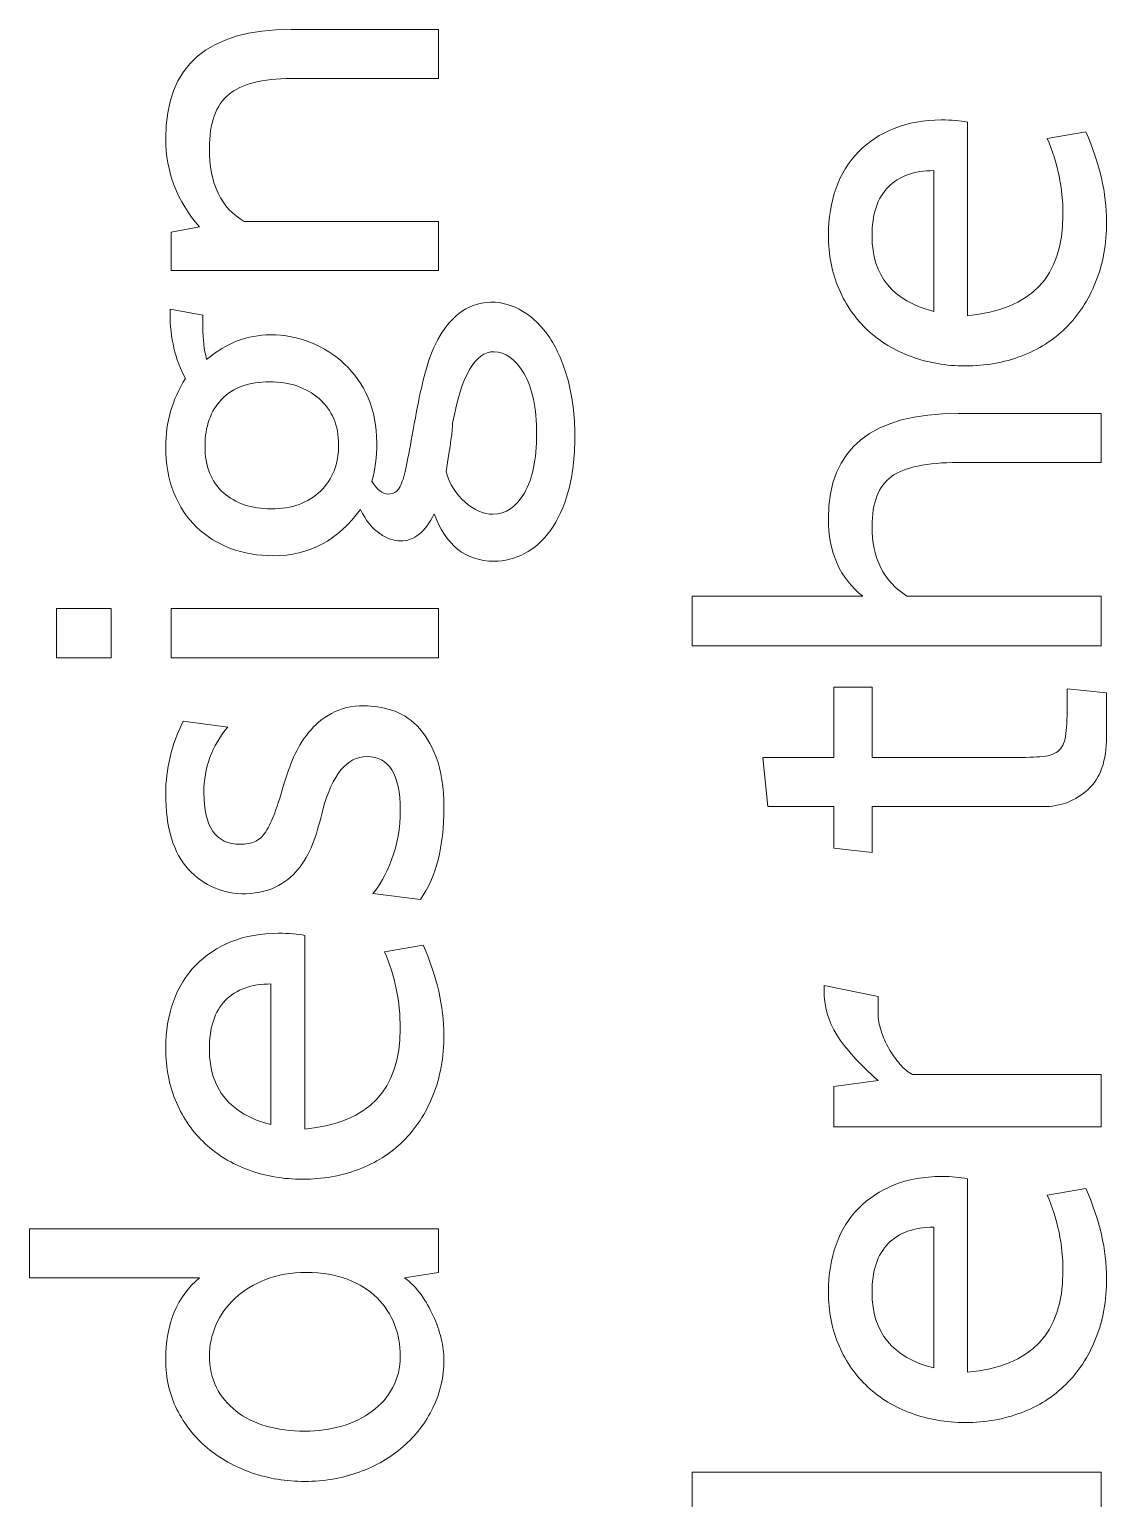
# Model space of a CAD drawing. Header units: centimetres. Extents: x -24 to 24.1, y -20.7 to 0.5.
# Drawn here: x 4.7838 to 4.9933, y -18.7253 to -18.4396 of the extents above; entities that cross this region are included whole.
import ezdxf

# ---------------------------------------------------------------- set-up
doc = ezdxf.new("R2010")
doc.units = ezdxf.units.CM
doc.header["$MEASUREMENT"] = 0
doc.layers.add('Layer 1', color=7, linetype='Continuous')

msp = doc.modelspace()

# ---------------------------------------------------------------- linework, layer by layer
at = {"layer": 'Layer 1', "color": 250, "lineweight": 9}
for points, knots in [([(4.86336, -18.439605), (4.86336, -18.439605), (4.86336, -18.449145), (4.86336, -18.449145), (4.86336, -18.449145), (4.86336, -18.449145), (4.83472, -18.449145), (4.83472, -18.449145), (4.83472, -18.449145), (4.82914, -18.449145), (4.82509, -18.450185), (4.82258, -18.452275), (4.82258, -18.452275), (4.82007, -18.454355), (4.81882, -18.457845), (4.81882, -18.462725), (4.81882, -18.462725), (4.81882, -18.469645), (4.82108, -18.474385), (4.8256, -18.476935), (4.8256, -18.476935), (4.8256, -18.476935), (4.86336, -18.476935), (4.86336, -18.476935), (4.86336, -18.476935), (4.86336, -18.476935), (4.86336, -18.486475), (4.86336, -18.486475), (4.86336, -18.486475), (4.86336, -18.486475), (4.81139, -18.486475), (4.81139, -18.486475), (4.81139, -18.486475), (4.81139, -18.486475), (4.81139, -18.479055), (4.81139, -18.479055), (4.81139, -18.479055), (4.81139, -18.479055), (4.81691, -18.477995), (4.81691, -18.477995), (4.81691, -18.477995), (4.81252, -18.473045), (4.81033, -18.467315), (4.81033, -18.460815), (4.81033, -18.460815), (4.81033, -18.446675), (4.81846, -18.439605), (4.83472, -18.439605), (4.83472, -18.439605), (4.83472, -18.439605), (4.86336, -18.439605), (4.86336, -18.439605)], [0, 0, 0, 0, 0.0714286, 0.0714286, 0.0714286, 0.0714286, 0.1428571, 0.1428571, 0.1428571, 0.1428571, 0.2142857, 0.2142857, 0.2142857, 0.2142857, 0.2857143, 0.2857143, 0.2857143, 0.2857143, 0.3571429, 0.3571429, 0.3571429, 0.3571429, 0.4285714, 0.4285714, 0.4285714, 0.4285714, 0.5, 0.5, 0.5, 0.5, 0.5714286, 0.5714286, 0.5714286, 0.5714286, 0.6428571, 0.6428571, 0.6428571, 0.6428571, 0.7142857, 0.7142857, 0.7142857, 0.7142857, 0.7857143, 0.7857143, 0.7857143, 0.7857143, 0.8571429, 0.8571429, 0.8571429, 0.8571429, 1, 1, 1, 1]), ([(4.96623, -18.457635), (4.96623, -18.457635), (4.96623, -18.495275), (4.96623, -18.495275), (4.96623, -18.495275), (4.9786, -18.494145), (4.98479, -18.487645), (4.98479, -18.475765), (4.98479, -18.475765), (4.98479, -18.470465), (4.98377, -18.465475), (4.98172, -18.460815), (4.98172, -18.460815), (4.98172, -18.460815), (4.98925, -18.459535), (4.98925, -18.459535), (4.98925, -18.459535), (4.99193, -18.465695), (4.99328, -18.471485), (4.99328, -18.476935), (4.99328, -18.476935), (4.99328, -18.481315), (4.99257, -18.485255), (4.99115, -18.488755), (4.99115, -18.488755), (4.98974, -18.492255), (4.98781, -18.495205), (4.98537, -18.497615), (4.98537, -18.497615), (4.98294, -18.500015), (4.98004, -18.501855), (4.97668, -18.503125), (4.97668, -18.503125), (4.97332, -18.504405), (4.9697, -18.505035), (4.96581, -18.505035), (4.96581, -18.505035), (4.96206, -18.505035), (4.95856, -18.504435), (4.95531, -18.503235), (4.95531, -18.503235), (4.95206, -18.502035), (4.94925, -18.500335), (4.94688, -18.498145), (4.94688, -18.498145), (4.94451, -18.495955), (4.94263, -18.493285), (4.94126, -18.490135), (4.94126, -18.490135), (4.93988, -18.486995), (4.93919, -18.483475), (4.93919, -18.479585), (4.93919, -18.479585), (4.93919, -18.476265), (4.93968, -18.473225), (4.94067, -18.470465), (4.94067, -18.470465), (4.94166, -18.467705), (4.94311, -18.465355), (4.94502, -18.463415), (4.94502, -18.463415), (4.94693, -18.461465), (4.94925, -18.459945), (4.95197, -18.458855), (4.95197, -18.458855), (4.95469, -18.457755), (4.95775, -18.457205), (4.96114, -18.457205), (4.96114, -18.457205), (4.96312, -18.457205), (4.96482, -18.457345), (4.96623, -18.457635)], [0, 0, 0, 0, 0.0526316, 0.0526316, 0.0526316, 0.0526316, 0.1052632, 0.1052632, 0.1052632, 0.1052632, 0.1578947, 0.1578947, 0.1578947, 0.1578947, 0.2105263, 0.2105263, 0.2105263, 0.2105263, 0.2631579, 0.2631579, 0.2631579, 0.2631579, 0.3157895, 0.3157895, 0.3157895, 0.3157895, 0.3684211, 0.3684211, 0.3684211, 0.3684211, 0.4210526, 0.4210526, 0.4210526, 0.4210526, 0.4736842, 0.4736842, 0.4736842, 0.4736842, 0.5263158, 0.5263158, 0.5263158, 0.5263158, 0.5789474, 0.5789474, 0.5789474, 0.5789474, 0.6315789, 0.6315789, 0.6315789, 0.6315789, 0.6842105, 0.6842105, 0.6842105, 0.6842105, 0.7368421, 0.7368421, 0.7368421, 0.7368421, 0.7894737, 0.7894737, 0.7894737, 0.7894737, 0.8421053, 0.8421053, 0.8421053, 0.8421053, 0.8947368, 0.8947368, 0.8947368, 0.8947368, 1, 1, 1, 1]), ([(4.94767, -18.479795), (4.94767, -18.487505), (4.95167, -18.492385), (4.95966, -18.494435), (4.95966, -18.494435), (4.95966, -18.494435), (4.95966, -18.467065), (4.95966, -18.467065), (4.95966, -18.467065), (4.95584, -18.467065), (4.95289, -18.468125), (4.9508, -18.470255), (4.9508, -18.470255), (4.94871, -18.472375), (4.94767, -18.475555), (4.94767, -18.479795)], [0, 0, 0, 0, 0.2, 0.2, 0.2, 0.2, 0.4, 0.4, 0.4, 0.4, 0.6, 0.6, 0.6, 0.6, 1, 1, 1, 1]), ([(4.88987, -18.518715), (4.88987, -18.522815), (4.88945, -18.526385), (4.8886, -18.529425), (4.8886, -18.529425), (4.88775, -18.532465), (4.8866, -18.534995), (4.88515, -18.537015), (4.88515, -18.537015), (4.8837, -18.539025), (4.88202, -18.540525), (4.88011, -18.541515), (4.88011, -18.541515), (4.87821, -18.542505), (4.87623, -18.543005), (4.87418, -18.543005), (4.87418, -18.543005), (4.86866, -18.543005), (4.86477, -18.539925), (4.86251, -18.533775), (4.86251, -18.533775), (4.86081, -18.537315), (4.85862, -18.539075), (4.85593, -18.539075), (4.85593, -18.539075), (4.85473, -18.539075), (4.85341, -18.538605), (4.85196, -18.537645), (4.85196, -18.537645), (4.85051, -18.536695), (4.84925, -18.535125), (4.84819, -18.532925), (4.84819, -18.532925), (4.84388, -18.538935), (4.83822, -18.541945), (4.83122, -18.541945), (4.83122, -18.541945), (4.82825, -18.541945), (4.8255, -18.541465), (4.82295, -18.540515), (4.82295, -18.540515), (4.82041, -18.539555), (4.8182, -18.538175), (4.81632, -18.536375), (4.81632, -18.536375), (4.81445, -18.534575), (4.81298, -18.532345), (4.81192, -18.529695), (4.81192, -18.529695), (4.81086, -18.527045), (4.81033, -18.524055), (4.81033, -18.520735), (4.81033, -18.520735), (4.81033, -18.516065), (4.8116, -18.511645), (4.81415, -18.507475), (4.81415, -18.507475), (4.81217, -18.503795), (4.81118, -18.499595), (4.81118, -18.494855), (4.81118, -18.494855), (4.81118, -18.494855), (4.81118, -18.494005), (4.81118, -18.494005), (4.81118, -18.494005), (4.81118, -18.494005), (4.81754, -18.495175), (4.81754, -18.495175), (4.81754, -18.495175), (4.81754, -18.495175), (4.81754, -18.497615), (4.81754, -18.497615), (4.81754, -18.497615), (4.81754, -18.499805), (4.81779, -18.501855), (4.81829, -18.503765), (4.81829, -18.503765), (4.8221, -18.500585), (4.82624, -18.498995), (4.83069, -18.498995), (4.83069, -18.498995), (4.83345, -18.498995), (4.83607, -18.499485), (4.83854, -18.500475), (4.83854, -18.500475), (4.84102, -18.501465), (4.84321, -18.502865), (4.84512, -18.504665), (4.84512, -18.504665), (4.84703, -18.506465), (4.84855, -18.508665), (4.84968, -18.511245), (4.84968, -18.511245), (4.85081, -18.513825), (4.85137, -18.516735), (4.85137, -18.519985), (4.85137, -18.519985), (4.85137, -18.522745), (4.85106, -18.525225), (4.85042, -18.527415), (4.85042, -18.527415), (4.85141, -18.529115), (4.85247, -18.529955), (4.8536, -18.529955), (4.8536, -18.529955), (4.85424, -18.529955), (4.85479, -18.529765), (4.85525, -18.529375), (4.85525, -18.529375), (4.8557, -18.528985), (4.85611, -18.528205), (4.85647, -18.527045), (4.85647, -18.527045), (4.85682, -18.525875), (4.85719, -18.524255), (4.85758, -18.522165), (4.85758, -18.522165), (4.85797, -18.520075), (4.85848, -18.517305), (4.85912, -18.513835), (4.85912, -18.513835), (4.85954, -18.511505), (4.86007, -18.509105), (4.86071, -18.506625), (4.86071, -18.506625), (4.86134, -18.504155), (4.86219, -18.501905), (4.86325, -18.499895), (4.86325, -18.499895), (4.86431, -18.497875), (4.86567, -18.496195), (4.86734, -18.494855), (4.86734, -18.494855), (4.869, -18.493515), (4.87106, -18.492765), (4.87354, -18.492625), (4.87354, -18.492625), (4.87573, -18.492625), (4.87782, -18.493225), (4.8798, -18.494435), (4.8798, -18.494435), (4.88178, -18.495635), (4.88351, -18.497345), (4.88499, -18.499575), (4.88499, -18.499575), (4.88648, -18.501805), (4.88766, -18.504545), (4.88855, -18.507795), (4.88855, -18.507795), (4.88943, -18.511045), (4.88987, -18.514685), (4.88987, -18.518715)], [0, 0, 0, 0, 0.025641, 0.025641, 0.025641, 0.025641, 0.0512821, 0.0512821, 0.0512821, 0.0512821, 0.0769231, 0.0769231, 0.0769231, 0.0769231, 0.1025641, 0.1025641, 0.1025641, 0.1025641, 0.1282051, 0.1282051, 0.1282051, 0.1282051, 0.1538462, 0.1538462, 0.1538462, 0.1538462, 0.1794872, 0.1794872, 0.1794872, 0.1794872, 0.2051282, 0.2051282, 0.2051282, 0.2051282, 0.2307692, 0.2307692, 0.2307692, 0.2307692, 0.2564103, 0.2564103, 0.2564103, 0.2564103, 0.2820513, 0.2820513, 0.2820513, 0.2820513, 0.3076923, 0.3076923, 0.3076923, 0.3076923, 0.3333333, 0.3333333, 0.3333333, 0.3333333, 0.3589744, 0.3589744, 0.3589744, 0.3589744, 0.3846154, 0.3846154, 0.3846154, 0.3846154, 0.4102564, 0.4102564, 0.4102564, 0.4102564, 0.4358974, 0.4358974, 0.4358974, 0.4358974, 0.4615385, 0.4615385, 0.4615385, 0.4615385, 0.4871795, 0.4871795, 0.4871795, 0.4871795, 0.5128205, 0.5128205, 0.5128205, 0.5128205, 0.5384615, 0.5384615, 0.5384615, 0.5384615, 0.5641026, 0.5641026, 0.5641026, 0.5641026, 0.5897436, 0.5897436, 0.5897436, 0.5897436, 0.6153846, 0.6153846, 0.6153846, 0.6153846, 0.6410256, 0.6410256, 0.6410256, 0.6410256, 0.6666667, 0.6666667, 0.6666667, 0.6666667, 0.6923077, 0.6923077, 0.6923077, 0.6923077, 0.7179487, 0.7179487, 0.7179487, 0.7179487, 0.7435897, 0.7435897, 0.7435897, 0.7435897, 0.7692308, 0.7692308, 0.7692308, 0.7692308, 0.7948718, 0.7948718, 0.7948718, 0.7948718, 0.8205128, 0.8205128, 0.8205128, 0.8205128, 0.8461538, 0.8461538, 0.8461538, 0.8461538, 0.8717949, 0.8717949, 0.8717949, 0.8717949, 0.8974359, 0.8974359, 0.8974359, 0.8974359, 0.9230769, 0.9230769, 0.9230769, 0.9230769, 0.9487179, 0.9487179, 0.9487179, 0.9487179, 1, 1, 1, 1]), ([(4.86612, -18.516175), (4.86612, -18.517375), (4.86569, -18.520515), (4.86484, -18.525615), (4.86484, -18.525615), (4.86555, -18.528015), (4.86679, -18.529995), (4.86856, -18.531555), (4.86856, -18.531555), (4.87032, -18.533105), (4.87213, -18.533885), (4.87396, -18.533885), (4.87396, -18.533885), (4.87644, -18.533885), (4.87847, -18.532505), (4.88006, -18.529745), (4.88006, -18.529745), (4.88165, -18.526985), (4.88245, -18.523175), (4.88245, -18.518295), (4.88245, -18.518295), (4.88245, -18.513205), (4.88162, -18.509265), (4.87996, -18.506465), (4.87996, -18.506465), (4.87829, -18.503675), (4.87637, -18.502275), (4.87418, -18.502275), (4.87418, -18.502275), (4.8705, -18.502275), (4.86781, -18.506915), (4.86612, -18.516175)], [0, 0, 0, 0, 0.1111111, 0.1111111, 0.1111111, 0.1111111, 0.2222222, 0.2222222, 0.2222222, 0.2222222, 0.3333333, 0.3333333, 0.3333333, 0.3333333, 0.4444444, 0.4444444, 0.4444444, 0.4444444, 0.5555556, 0.5555556, 0.5555556, 0.5555556, 0.6666667, 0.6666667, 0.6666667, 0.6666667, 0.7777778, 0.7777778, 0.7777778, 0.7777778, 1, 1, 1, 1]), ([(4.81797, -18.520625), (4.81797, -18.524515), (4.81915, -18.527515), (4.8215, -18.529645), (4.8215, -18.529645), (4.82387, -18.531765), (4.82698, -18.532825), (4.83085, -18.532825), (4.83085, -18.532825), (4.83487, -18.532825), (4.83805, -18.531675), (4.84042, -18.529375), (4.84042, -18.529375), (4.84277, -18.527075), (4.84395, -18.524095), (4.84395, -18.520415), (4.84395, -18.520415), (4.84395, -18.516595), (4.84268, -18.513595), (4.84015, -18.511395), (4.84015, -18.511395), (4.8376, -18.509205), (4.83441, -18.508115), (4.83054, -18.508115), (4.83054, -18.508115), (4.82652, -18.508115), (4.82343, -18.509245), (4.82124, -18.511505), (4.82124, -18.511505), (4.81906, -18.513765), (4.81797, -18.516805), (4.81797, -18.520625)], [0, 0, 0, 0, 0.1111111, 0.1111111, 0.1111111, 0.1111111, 0.2222222, 0.2222222, 0.2222222, 0.2222222, 0.3333333, 0.3333333, 0.3333333, 0.3333333, 0.4444444, 0.4444444, 0.4444444, 0.4444444, 0.5555556, 0.5555556, 0.5555556, 0.5555556, 0.6666667, 0.6666667, 0.6666667, 0.6666667, 0.7777778, 0.7777778, 0.7777778, 0.7777778, 1, 1, 1, 1]), ([(4.99222, -18.514265), (4.99222, -18.514265), (4.99222, -18.523805), (4.99222, -18.523805), (4.99222, -18.523805), (4.99222, -18.523805), (4.96443, -18.523805), (4.96443, -18.523805), (4.96443, -18.523805), (4.95828, -18.523805), (4.95395, -18.524725), (4.95144, -18.526565), (4.95144, -18.526565), (4.94893, -18.528405), (4.94767, -18.531625), (4.94767, -18.536215), (4.94767, -18.536215), (4.94767, -18.542435), (4.94993, -18.546965), (4.95446, -18.549795), (4.95446, -18.549795), (4.95446, -18.549795), (4.99222, -18.549795), (4.99222, -18.549795), (4.99222, -18.549795), (4.99222, -18.549795), (4.99222, -18.559445), (4.99222, -18.559445), (4.99222, -18.559445), (4.99222, -18.559445), (4.91267, -18.559445), (4.91267, -18.559445), (4.91267, -18.559445), (4.91267, -18.559445), (4.91267, -18.549795), (4.91267, -18.549795), (4.91267, -18.549795), (4.91267, -18.549795), (4.94587, -18.549795), (4.94587, -18.549795), (4.94587, -18.549795), (4.94142, -18.546325), (4.93919, -18.541305), (4.93919, -18.534735), (4.93919, -18.534735), (4.93919, -18.521085), (4.9476, -18.514265), (4.96443, -18.514265), (4.96443, -18.514265), (4.96443, -18.514265), (4.99222, -18.514265), (4.99222, -18.514265)], [0, 0, 0, 0, 0.0714286, 0.0714286, 0.0714286, 0.0714286, 0.1428571, 0.1428571, 0.1428571, 0.1428571, 0.2142857, 0.2142857, 0.2142857, 0.2142857, 0.2857143, 0.2857143, 0.2857143, 0.2857143, 0.3571429, 0.3571429, 0.3571429, 0.3571429, 0.4285714, 0.4285714, 0.4285714, 0.4285714, 0.5, 0.5, 0.5, 0.5, 0.5714286, 0.5714286, 0.5714286, 0.5714286, 0.6428571, 0.6428571, 0.6428571, 0.6428571, 0.7142857, 0.7142857, 0.7142857, 0.7142857, 0.7857143, 0.7857143, 0.7857143, 0.7857143, 0.8571429, 0.8571429, 0.8571429, 0.8571429, 1, 1, 1, 1]), ([(4.79973, -18.552225), (4.79973, -18.552225), (4.79973, -18.561775), (4.79973, -18.561775), (4.79973, -18.561775), (4.79973, -18.561775), (4.78912, -18.561775), (4.78912, -18.561775), (4.78912, -18.561775), (4.78912, -18.561775), (4.78912, -18.552225), (4.78912, -18.552225), (4.78912, -18.552225), (4.78912, -18.552225), (4.79973, -18.552225), (4.79973, -18.552225)], [0, 0, 0, 0, 0.2, 0.2, 0.2, 0.2, 0.4, 0.4, 0.4, 0.4, 0.6, 0.6, 0.6, 0.6, 1, 1, 1, 1]), ([(4.86336, -18.552225), (4.86336, -18.552225), (4.86336, -18.561775), (4.86336, -18.561775), (4.86336, -18.561775), (4.86336, -18.561775), (4.81139, -18.561775), (4.81139, -18.561775), (4.81139, -18.561775), (4.81139, -18.561775), (4.81139, -18.552225), (4.81139, -18.552225), (4.81139, -18.552225), (4.81139, -18.552225), (4.86336, -18.552225), (4.86336, -18.552225)], [0, 0, 0, 0, 0.2, 0.2, 0.2, 0.2, 0.4, 0.4, 0.4, 0.4, 0.6, 0.6, 0.6, 0.6, 1, 1, 1, 1]), ([(4.98564, -18.567825), (4.98564, -18.567825), (4.99328, -18.568565), (4.99328, -18.568565), (4.99328, -18.568565), (4.99328, -18.568565), (4.99328, -18.577155), (4.99328, -18.577155), (4.99328, -18.577155), (4.99328, -18.581745), (4.99207, -18.585165), (4.98967, -18.587385), (4.98967, -18.587385), (4.98727, -18.589615), (4.98433, -18.590725), (4.98087, -18.590725), (4.98087, -18.590725), (4.98087, -18.590725), (4.94767, -18.590725), (4.94767, -18.590725), (4.94767, -18.590725), (4.94767, -18.590725), (4.94767, -18.599635), (4.94767, -18.599635), (4.94767, -18.599635), (4.94767, -18.599635), (4.94025, -18.598795), (4.94025, -18.598795), (4.94025, -18.598795), (4.94025, -18.598795), (4.94025, -18.590725), (4.94025, -18.590725), (4.94025, -18.590725), (4.94025, -18.590725), (4.92742, -18.590725), (4.92742, -18.590725), (4.92742, -18.590725), (4.92742, -18.590725), (4.92646, -18.581185), (4.92646, -18.581185), (4.92646, -18.581185), (4.92646, -18.581185), (4.94025, -18.581185), (4.94025, -18.581185), (4.94025, -18.581185), (4.94025, -18.581185), (4.94025, -18.567505), (4.94025, -18.567505), (4.94025, -18.567505), (4.94025, -18.567505), (4.94767, -18.567505), (4.94767, -18.567505), (4.94767, -18.567505), (4.94767, -18.567505), (4.94767, -18.581185), (4.94767, -18.581185), (4.94767, -18.581185), (4.94767, -18.581185), (4.97503, -18.581185), (4.97503, -18.581185), (4.97503, -18.581185), (4.97751, -18.581185), (4.97945, -18.581115), (4.98087, -18.580975), (4.98087, -18.580975), (4.98228, -18.580835), (4.98334, -18.580425), (4.98405, -18.579755), (4.98405, -18.579755), (4.98476, -18.579085), (4.9852, -18.578005), (4.98537, -18.576515), (4.98537, -18.576515), (4.98555, -18.575035), (4.98564, -18.572945), (4.98564, -18.570265), (4.98564, -18.570265), (4.98564, -18.570265), (4.98564, -18.567825), (4.98564, -18.567825)], [0, 0, 0, 0, 0.047619, 0.047619, 0.047619, 0.047619, 0.0952381, 0.0952381, 0.0952381, 0.0952381, 0.1428571, 0.1428571, 0.1428571, 0.1428571, 0.1904762, 0.1904762, 0.1904762, 0.1904762, 0.2380952, 0.2380952, 0.2380952, 0.2380952, 0.2857143, 0.2857143, 0.2857143, 0.2857143, 0.3333333, 0.3333333, 0.3333333, 0.3333333, 0.3809524, 0.3809524, 0.3809524, 0.3809524, 0.4285714, 0.4285714, 0.4285714, 0.4285714, 0.4761905, 0.4761905, 0.4761905, 0.4761905, 0.5238095, 0.5238095, 0.5238095, 0.5238095, 0.5714286, 0.5714286, 0.5714286, 0.5714286, 0.6190476, 0.6190476, 0.6190476, 0.6190476, 0.6666667, 0.6666667, 0.6666667, 0.6666667, 0.7142857, 0.7142857, 0.7142857, 0.7142857, 0.7619048, 0.7619048, 0.7619048, 0.7619048, 0.8095238, 0.8095238, 0.8095238, 0.8095238, 0.8571429, 0.8571429, 0.8571429, 0.8571429, 0.9047619, 0.9047619, 0.9047619, 0.9047619, 1, 1, 1, 1]), ([(4.86442, -18.590945), (4.86442, -18.598505), (4.8629, -18.604445), (4.85986, -18.608755), (4.85986, -18.608755), (4.85986, -18.608755), (4.85063, -18.607585), (4.85063, -18.607585), (4.85063, -18.607585), (4.8519, -18.606175), (4.85311, -18.604005), (4.85424, -18.601065), (4.85424, -18.601065), (4.85537, -18.598135), (4.85593, -18.594895), (4.85593, -18.591365), (4.85593, -18.591365), (4.85593, -18.584435), (4.85378, -18.580975), (4.84947, -18.580975), (4.84947, -18.580975), (4.84558, -18.580975), (4.84271, -18.584435), (4.84088, -18.591365), (4.84088, -18.591365), (4.84038, -18.593485), (4.8398, -18.595485), (4.83913, -18.597355), (4.83913, -18.597355), (4.83845, -18.599225), (4.83757, -18.600905), (4.83647, -18.602395), (4.83647, -18.602395), (4.83538, -18.603875), (4.83398, -18.605095), (4.83228, -18.606055), (4.83228, -18.606055), (4.83059, -18.607005), (4.82847, -18.607555), (4.82592, -18.607695), (4.82592, -18.607695), (4.82147, -18.607695), (4.81775, -18.606105), (4.81479, -18.602925), (4.81479, -18.602925), (4.81182, -18.599745), (4.81033, -18.594825), (4.81033, -18.588185), (4.81033, -18.588185), (4.81033, -18.583445), (4.81146, -18.578745), (4.81373, -18.574075), (4.81373, -18.574075), (4.81373, -18.574075), (4.82242, -18.575245), (4.82242, -18.575245), (4.82242, -18.575245), (4.81931, -18.578925), (4.81775, -18.583165), (4.81775, -18.587975), (4.81775, -18.587975), (4.81775, -18.594685), (4.82011, -18.598045), (4.82481, -18.598045), (4.82481, -18.598045), (4.82594, -18.598045), (4.82691, -18.597865), (4.82769, -18.597515), (4.82769, -18.597515), (4.82847, -18.597165), (4.82917, -18.596525), (4.82977, -18.595605), (4.82977, -18.595605), (4.83038, -18.594685), (4.83096, -18.593445), (4.83154, -18.591895), (4.83154, -18.591895), (4.83211, -18.590335), (4.83274, -18.588355), (4.83345, -18.585955), (4.83345, -18.585955), (4.83388, -18.584475), (4.83446, -18.582865), (4.8352, -18.581125), (4.8352, -18.581125), (4.83594, -18.579395), (4.83692, -18.577785), (4.83812, -18.576305), (4.83812, -18.576305), (4.83932, -18.574815), (4.8408, -18.573585), (4.84257, -18.572595), (4.84257, -18.572595), (4.84434, -18.571605), (4.84646, -18.571105), (4.84893, -18.571105), (4.84893, -18.571105), (4.85063, -18.571105), (4.8524, -18.571395), (4.85424, -18.571955), (4.85424, -18.571955), (4.85608, -18.572525), (4.85774, -18.573545), (4.85922, -18.575035), (4.85922, -18.575035), (4.86071, -18.576515), (4.86194, -18.578545), (4.86293, -18.581125), (4.86293, -18.581125), (4.86392, -18.583715), (4.86442, -18.586985), (4.86442, -18.590945)], [0, 0, 0, 0, 0.0344828, 0.0344828, 0.0344828, 0.0344828, 0.0689655, 0.0689655, 0.0689655, 0.0689655, 0.1034483, 0.1034483, 0.1034483, 0.1034483, 0.137931, 0.137931, 0.137931, 0.137931, 0.1724138, 0.1724138, 0.1724138, 0.1724138, 0.2068966, 0.2068966, 0.2068966, 0.2068966, 0.2413793, 0.2413793, 0.2413793, 0.2413793, 0.2758621, 0.2758621, 0.2758621, 0.2758621, 0.3103448, 0.3103448, 0.3103448, 0.3103448, 0.3448276, 0.3448276, 0.3448276, 0.3448276, 0.3793103, 0.3793103, 0.3793103, 0.3793103, 0.4137931, 0.4137931, 0.4137931, 0.4137931, 0.4482759, 0.4482759, 0.4482759, 0.4482759, 0.4827586, 0.4827586, 0.4827586, 0.4827586, 0.5172414, 0.5172414, 0.5172414, 0.5172414, 0.5517241, 0.5517241, 0.5517241, 0.5517241, 0.5862069, 0.5862069, 0.5862069, 0.5862069, 0.6206897, 0.6206897, 0.6206897, 0.6206897, 0.6551724, 0.6551724, 0.6551724, 0.6551724, 0.6896552, 0.6896552, 0.6896552, 0.6896552, 0.7241379, 0.7241379, 0.7241379, 0.7241379, 0.7586207, 0.7586207, 0.7586207, 0.7586207, 0.7931034, 0.7931034, 0.7931034, 0.7931034, 0.8275862, 0.8275862, 0.8275862, 0.8275862, 0.862069, 0.862069, 0.862069, 0.862069, 0.8965517, 0.8965517, 0.8965517, 0.8965517, 0.9310345, 0.9310345, 0.9310345, 0.9310345, 1, 1, 1, 1]), ([(4.83738, -18.615755), (4.83738, -18.615755), (4.83738, -18.653405), (4.83738, -18.653405), (4.83738, -18.653405), (4.84975, -18.652275), (4.85593, -18.645775), (4.85593, -18.633895), (4.85593, -18.633895), (4.85593, -18.628585), (4.85491, -18.623605), (4.85286, -18.618935), (4.85286, -18.618935), (4.85286, -18.618935), (4.86039, -18.617665), (4.86039, -18.617665), (4.86039, -18.617665), (4.86308, -18.623815), (4.86442, -18.629615), (4.86442, -18.635055), (4.86442, -18.635055), (4.86442, -18.639445), (4.86371, -18.643385), (4.8623, -18.646885), (4.8623, -18.646885), (4.86088, -18.650385), (4.85896, -18.653335), (4.85652, -18.655745), (4.85652, -18.655745), (4.85408, -18.658145), (4.85118, -18.659985), (4.84782, -18.661255), (4.84782, -18.661255), (4.84446, -18.662525), (4.84084, -18.663165), (4.83695, -18.663165), (4.83695, -18.663165), (4.8332, -18.663165), (4.8297, -18.662565), (4.82645, -18.661365), (4.82645, -18.661365), (4.8232, -18.660155), (4.82039, -18.658465), (4.81802, -18.656265), (4.81802, -18.656265), (4.81565, -18.654075), (4.81378, -18.651405), (4.8124, -18.648265), (4.8124, -18.648265), (4.81102, -18.645115), (4.81033, -18.641595), (4.81033, -18.637705), (4.81033, -18.637705), (4.81033, -18.634385), (4.81083, -18.631345), (4.81182, -18.628585), (4.81182, -18.628585), (4.81281, -18.625835), (4.81425, -18.623485), (4.81616, -18.621535), (4.81616, -18.621535), (4.81807, -18.619595), (4.82039, -18.618075), (4.82311, -18.616975), (4.82311, -18.616975), (4.82583, -18.615885), (4.82889, -18.615335), (4.83228, -18.615335), (4.83228, -18.615335), (4.83426, -18.615335), (4.83596, -18.615475), (4.83738, -18.615755)], [0, 0, 0, 0, 0.0526316, 0.0526316, 0.0526316, 0.0526316, 0.1052632, 0.1052632, 0.1052632, 0.1052632, 0.1578947, 0.1578947, 0.1578947, 0.1578947, 0.2105263, 0.2105263, 0.2105263, 0.2105263, 0.2631579, 0.2631579, 0.2631579, 0.2631579, 0.3157895, 0.3157895, 0.3157895, 0.3157895, 0.3684211, 0.3684211, 0.3684211, 0.3684211, 0.4210526, 0.4210526, 0.4210526, 0.4210526, 0.4736842, 0.4736842, 0.4736842, 0.4736842, 0.5263158, 0.5263158, 0.5263158, 0.5263158, 0.5789474, 0.5789474, 0.5789474, 0.5789474, 0.6315789, 0.6315789, 0.6315789, 0.6315789, 0.6842105, 0.6842105, 0.6842105, 0.6842105, 0.7368421, 0.7368421, 0.7368421, 0.7368421, 0.7894737, 0.7894737, 0.7894737, 0.7894737, 0.8421053, 0.8421053, 0.8421053, 0.8421053, 0.8947368, 0.8947368, 0.8947368, 0.8947368, 1, 1, 1, 1]), ([(4.81882, -18.637925), (4.81882, -18.645625), (4.82281, -18.650505), (4.8308, -18.652555), (4.8308, -18.652555), (4.8308, -18.652555), (4.8308, -18.625195), (4.8308, -18.625195), (4.8308, -18.625195), (4.82698, -18.625195), (4.82403, -18.626255), (4.82194, -18.628375), (4.82194, -18.628375), (4.81986, -18.630495), (4.81882, -18.633685), (4.81882, -18.637925)], [0, 0, 0, 0, 0.2, 0.2, 0.2, 0.2, 0.4, 0.4, 0.4, 0.4, 0.6, 0.6, 0.6, 0.6, 1, 1, 1, 1]), ([(4.93834, -18.625515), (4.93834, -18.625515), (4.94884, -18.627635), (4.94884, -18.627635), (4.94884, -18.627635), (4.94884, -18.627635), (4.94884, -18.630925), (4.94884, -18.630925), (4.94884, -18.630925), (4.94884, -18.631985), (4.94903, -18.633115), (4.94942, -18.634315), (4.94942, -18.634315), (4.94981, -18.635515), (4.95032, -18.636665), (4.95096, -18.637765), (4.95096, -18.637765), (4.9516, -18.638855), (4.9523, -18.639865), (4.95308, -18.640785), (4.95308, -18.640785), (4.95386, -18.641705), (4.95467, -18.642375), (4.95552, -18.642805), (4.95552, -18.642805), (4.95552, -18.642805), (4.99222, -18.642805), (4.99222, -18.642805), (4.99222, -18.642805), (4.99222, -18.642805), (4.99222, -18.652985), (4.99222, -18.652985), (4.99222, -18.652985), (4.99222, -18.652985), (4.94025, -18.652985), (4.94025, -18.652985), (4.94025, -18.652985), (4.94025, -18.652985), (4.94025, -18.645135), (4.94025, -18.645135), (4.94025, -18.645135), (4.94025, -18.645135), (4.94884, -18.643965), (4.94884, -18.643965), (4.94884, -18.643965), (4.94516, -18.640715), (4.94249, -18.637765), (4.94083, -18.635115), (4.94083, -18.635115), (4.93917, -18.632465), (4.93834, -18.629545), (4.93834, -18.626365), (4.93834, -18.626365), (4.93834, -18.626365), (4.93834, -18.625515), (4.93834, -18.625515)], [0, 0, 0, 0, 0.0666667, 0.0666667, 0.0666667, 0.0666667, 0.1333333, 0.1333333, 0.1333333, 0.1333333, 0.2, 0.2, 0.2, 0.2, 0.2666667, 0.2666667, 0.2666667, 0.2666667, 0.3333333, 0.3333333, 0.3333333, 0.3333333, 0.4, 0.4, 0.4, 0.4, 0.4666667, 0.4666667, 0.4666667, 0.4666667, 0.5333333, 0.5333333, 0.5333333, 0.5333333, 0.6, 0.6, 0.6, 0.6, 0.6666667, 0.6666667, 0.6666667, 0.6666667, 0.7333333, 0.7333333, 0.7333333, 0.7333333, 0.8, 0.8, 0.8, 0.8, 0.8666667, 0.8666667, 0.8666667, 0.8666667, 1, 1, 1, 1]), ([(4.96623, -18.663055), (4.96623, -18.663055), (4.96623, -18.700705), (4.96623, -18.700705), (4.96623, -18.700705), (4.9786, -18.699575), (4.98479, -18.693075), (4.98479, -18.681195), (4.98479, -18.681195), (4.98479, -18.675895), (4.98377, -18.670905), (4.98172, -18.666245), (4.98172, -18.666245), (4.98172, -18.666245), (4.98925, -18.664965), (4.98925, -18.664965), (4.98925, -18.664965), (4.99193, -18.671115), (4.99328, -18.676915), (4.99328, -18.682365), (4.99328, -18.682365), (4.99328, -18.686745), (4.99257, -18.690685), (4.99115, -18.694185), (4.99115, -18.694185), (4.98974, -18.697685), (4.98781, -18.700635), (4.98537, -18.703045), (4.98537, -18.703045), (4.98294, -18.705445), (4.98004, -18.707285), (4.97668, -18.708555), (4.97668, -18.708555), (4.97332, -18.709825), (4.9697, -18.710465), (4.96581, -18.710465), (4.96581, -18.710465), (4.96206, -18.710465), (4.95856, -18.709865), (4.95531, -18.708665), (4.95531, -18.708665), (4.95206, -18.707465), (4.94925, -18.705765), (4.94688, -18.703575), (4.94688, -18.703575), (4.94451, -18.701385), (4.94263, -18.698715), (4.94126, -18.695565), (4.94126, -18.695565), (4.93988, -18.692415), (4.93919, -18.688905), (4.93919, -18.685015), (4.93919, -18.685015), (4.93919, -18.681685), (4.93968, -18.678645), (4.94067, -18.675895), (4.94067, -18.675895), (4.94166, -18.673135), (4.94311, -18.670785), (4.94502, -18.668835), (4.94502, -18.668835), (4.94693, -18.666895), (4.94925, -18.665375), (4.95197, -18.664275), (4.95197, -18.664275), (4.95469, -18.663185), (4.95775, -18.662635), (4.96114, -18.662635), (4.96114, -18.662635), (4.96312, -18.662635), (4.96482, -18.662775), (4.96623, -18.663055)], [0, 0, 0, 0, 0.0526316, 0.0526316, 0.0526316, 0.0526316, 0.1052632, 0.1052632, 0.1052632, 0.1052632, 0.1578947, 0.1578947, 0.1578947, 0.1578947, 0.2105263, 0.2105263, 0.2105263, 0.2105263, 0.2631579, 0.2631579, 0.2631579, 0.2631579, 0.3157895, 0.3157895, 0.3157895, 0.3157895, 0.3684211, 0.3684211, 0.3684211, 0.3684211, 0.4210526, 0.4210526, 0.4210526, 0.4210526, 0.4736842, 0.4736842, 0.4736842, 0.4736842, 0.5263158, 0.5263158, 0.5263158, 0.5263158, 0.5789474, 0.5789474, 0.5789474, 0.5789474, 0.6315789, 0.6315789, 0.6315789, 0.6315789, 0.6842105, 0.6842105, 0.6842105, 0.6842105, 0.7368421, 0.7368421, 0.7368421, 0.7368421, 0.7894737, 0.7894737, 0.7894737, 0.7894737, 0.8421053, 0.8421053, 0.8421053, 0.8421053, 0.8947368, 0.8947368, 0.8947368, 0.8947368, 1, 1, 1, 1]), ([(4.86336, -18.672815), (4.86336, -18.672815), (4.86336, -18.681295), (4.86336, -18.681295), (4.86336, -18.681295), (4.86336, -18.681295), (4.85678, -18.682355), (4.85678, -18.682355), (4.85678, -18.682355), (4.85798, -18.683205), (4.85905, -18.684285), (4.85997, -18.685595), (4.85997, -18.685595), (4.86088, -18.686905), (4.86168, -18.688285), (4.86235, -18.689725), (4.86235, -18.689725), (4.86302, -18.691175), (4.86353, -18.692645), (4.86389, -18.694135), (4.86389, -18.694135), (4.86424, -18.695615), (4.86442, -18.696995), (4.86442, -18.698265), (4.86442, -18.698265), (4.86442, -18.701595), (4.86371, -18.704705), (4.8623, -18.707605), (4.8623, -18.707605), (4.86088, -18.710495), (4.85896, -18.713005), (4.85652, -18.715125), (4.85652, -18.715125), (4.85408, -18.717255), (4.85122, -18.718915), (4.84793, -18.720115), (4.84793, -18.720115), (4.84464, -18.721315), (4.84112, -18.721915), (4.83738, -18.721915), (4.83738, -18.721915), (4.83377, -18.721915), (4.83032, -18.721355), (4.82704, -18.720225), (4.82704, -18.720225), (4.82375, -18.719085), (4.82087, -18.717485), (4.81839, -18.715395), (4.81839, -18.715395), (4.81592, -18.713305), (4.81395, -18.710815), (4.81251, -18.707915), (4.81251, -18.707915), (4.81106, -18.705015), (4.81033, -18.701805), (4.81033, -18.698265), (4.81033, -18.698265), (4.81033, -18.691265), (4.81252, -18.685965), (4.81691, -18.682355), (4.81691, -18.682355), (4.81691, -18.682355), (4.78382, -18.682355), (4.78382, -18.682355), (4.78382, -18.682355), (4.78382, -18.682355), (4.78382, -18.672815), (4.78382, -18.672815), (4.78382, -18.672815), (4.78382, -18.672815), (4.86336, -18.672815), (4.86336, -18.672815)], [0, 0, 0, 0, 0.0526316, 0.0526316, 0.0526316, 0.0526316, 0.1052632, 0.1052632, 0.1052632, 0.1052632, 0.1578947, 0.1578947, 0.1578947, 0.1578947, 0.2105263, 0.2105263, 0.2105263, 0.2105263, 0.2631579, 0.2631579, 0.2631579, 0.2631579, 0.3157895, 0.3157895, 0.3157895, 0.3157895, 0.3684211, 0.3684211, 0.3684211, 0.3684211, 0.4210526, 0.4210526, 0.4210526, 0.4210526, 0.4736842, 0.4736842, 0.4736842, 0.4736842, 0.5263158, 0.5263158, 0.5263158, 0.5263158, 0.5789474, 0.5789474, 0.5789474, 0.5789474, 0.6315789, 0.6315789, 0.6315789, 0.6315789, 0.6842105, 0.6842105, 0.6842105, 0.6842105, 0.7368421, 0.7368421, 0.7368421, 0.7368421, 0.7894737, 0.7894737, 0.7894737, 0.7894737, 0.8421053, 0.8421053, 0.8421053, 0.8421053, 0.8947368, 0.8947368, 0.8947368, 0.8947368, 1, 1, 1, 1]), ([(4.94767, -18.685225), (4.94767, -18.692935), (4.95167, -18.697815), (4.95966, -18.699865), (4.95966, -18.699865), (4.95966, -18.699865), (4.95966, -18.672495), (4.95966, -18.672495), (4.95966, -18.672495), (4.95584, -18.672495), (4.95289, -18.673555), (4.9508, -18.675685), (4.9508, -18.675685), (4.94871, -18.677805), (4.94767, -18.680985), (4.94767, -18.685225)], [0, 0, 0, 0, 0.2, 0.2, 0.2, 0.2, 0.4, 0.4, 0.4, 0.4, 0.6, 0.6, 0.6, 0.6, 1, 1, 1, 1]), ([(4.81882, -18.697525), (4.81882, -18.699785), (4.81928, -18.701815), (4.82019, -18.703625), (4.82019, -18.703625), (4.82111, -18.705425), (4.82239, -18.706965), (4.82401, -18.708235), (4.82401, -18.708235), (4.82564, -18.709505), (4.82758, -18.710485), (4.82984, -18.711155), (4.82984, -18.711155), (4.83211, -18.711825), (4.83462, -18.712155), (4.83738, -18.712155), (4.83738, -18.712155), (4.83992, -18.712155), (4.84232, -18.711825), (4.84459, -18.711155), (4.84459, -18.711155), (4.84685, -18.710485), (4.84881, -18.709525), (4.85047, -18.708285), (4.85047, -18.708285), (4.85213, -18.707055), (4.85346, -18.705535), (4.85445, -18.703725), (4.85445, -18.703725), (4.85544, -18.701925), (4.85593, -18.699855), (4.85593, -18.697525), (4.85593, -18.697525), (4.85593, -18.695405), (4.85556, -18.693375), (4.85482, -18.691425), (4.85482, -18.691425), (4.85408, -18.689485), (4.85295, -18.687755), (4.85143, -18.686225), (4.85143, -18.686225), (4.84991, -18.684715), (4.848, -18.683505), (4.8457, -18.682625), (4.8457, -18.682625), (4.8434, -18.681745), (4.84073, -18.681295), (4.83769, -18.681295), (4.83769, -18.681295), (4.83472, -18.681295), (4.83207, -18.681755), (4.82974, -18.682675), (4.82974, -18.682675), (4.82741, -18.683595), (4.82543, -18.684815), (4.8238, -18.686335), (4.8238, -18.686335), (4.82217, -18.687855), (4.82094, -18.689585), (4.82009, -18.691535), (4.82009, -18.691535), (4.81924, -18.693475), (4.81882, -18.695475), (4.81882, -18.697525)], [0, 0, 0, 0, 0.0588235, 0.0588235, 0.0588235, 0.0588235, 0.1176471, 0.1176471, 0.1176471, 0.1176471, 0.1764706, 0.1764706, 0.1764706, 0.1764706, 0.2352941, 0.2352941, 0.2352941, 0.2352941, 0.2941176, 0.2941176, 0.2941176, 0.2941176, 0.3529412, 0.3529412, 0.3529412, 0.3529412, 0.4117647, 0.4117647, 0.4117647, 0.4117647, 0.4705882, 0.4705882, 0.4705882, 0.4705882, 0.5294118, 0.5294118, 0.5294118, 0.5294118, 0.5882353, 0.5882353, 0.5882353, 0.5882353, 0.6470588, 0.6470588, 0.6470588, 0.6470588, 0.7058824, 0.7058824, 0.7058824, 0.7058824, 0.7647059, 0.7647059, 0.7647059, 0.7647059, 0.8235294, 0.8235294, 0.8235294, 0.8235294, 0.8823529, 0.8823529, 0.8823529, 0.8823529, 1, 1, 1, 1]), ([(4.99222, -18.720115), (4.99222, -18.720115), (4.99222, -18.728605), (4.99222, -18.728605), (4.99222, -18.728605), (4.99222, -18.728605), (4.98564, -18.729665), (4.98564, -18.729665), (4.98564, -18.729665), (4.98684, -18.730505), (4.9879, -18.731585), (4.98882, -18.732895), (4.98882, -18.732895), (4.98974, -18.734205), (4.99054, -18.735585), (4.99121, -18.737035), (4.99121, -18.737035), (4.99188, -18.738485), (4.99239, -18.739945), (4.99275, -18.741435), (4.99275, -18.741435), (4.9931, -18.742915), (4.99328, -18.744295), (4.99328, -18.745565), (4.99328, -18.745565), (4.99328, -18.748895), (4.99257, -18.752005), (4.99115, -18.754905), (4.99115, -18.754905), (4.98974, -18.757805), (4.98781, -18.760315), (4.98537, -18.762435), (4.98537, -18.762435), (4.98294, -18.764555), (4.98007, -18.766215), (4.97678, -18.767415), (4.97678, -18.767415), (4.9735, -18.768615), (4.96998, -18.769215), (4.96623, -18.769215), (4.96623, -18.769215), (4.96263, -18.769215), (4.95918, -18.768655), (4.95589, -18.767525), (4.95589, -18.767525), (4.9526, -18.766395), (4.94972, -18.764785), (4.94725, -18.762695), (4.94725, -18.762695), (4.94477, -18.760615), (4.94281, -18.758115), (4.94136, -18.755225), (4.94136, -18.755225), (4.93991, -18.752325), (4.93919, -18.749105), (4.93919, -18.745565), (4.93919, -18.745565), (4.93919, -18.738565), (4.94138, -18.733265), (4.94576, -18.729665), (4.94576, -18.729665), (4.94576, -18.729665), (4.91267, -18.729665), (4.91267, -18.729665), (4.91267, -18.729665), (4.91267, -18.729665), (4.91267, -18.720115), (4.91267, -18.720115), (4.91267, -18.720115), (4.91267, -18.720115), (4.99222, -18.720115), (4.99222, -18.720115)], [0, 0, 0, 0, 0.0526316, 0.0526316, 0.0526316, 0.0526316, 0.1052632, 0.1052632, 0.1052632, 0.1052632, 0.1578947, 0.1578947, 0.1578947, 0.1578947, 0.2105263, 0.2105263, 0.2105263, 0.2105263, 0.2631579, 0.2631579, 0.2631579, 0.2631579, 0.3157895, 0.3157895, 0.3157895, 0.3157895, 0.3684211, 0.3684211, 0.3684211, 0.3684211, 0.4210526, 0.4210526, 0.4210526, 0.4210526, 0.4736842, 0.4736842, 0.4736842, 0.4736842, 0.5263158, 0.5263158, 0.5263158, 0.5263158, 0.5789474, 0.5789474, 0.5789474, 0.5789474, 0.6315789, 0.6315789, 0.6315789, 0.6315789, 0.6842105, 0.6842105, 0.6842105, 0.6842105, 0.7368421, 0.7368421, 0.7368421, 0.7368421, 0.7894737, 0.7894737, 0.7894737, 0.7894737, 0.8421053, 0.8421053, 0.8421053, 0.8421053, 0.8947368, 0.8947368, 0.8947368, 0.8947368, 1, 1, 1, 1])]:
    msp.add_open_spline(points, degree=3, knots=knots, dxfattribs=at)

doc.saveas('drawing.dxf')
